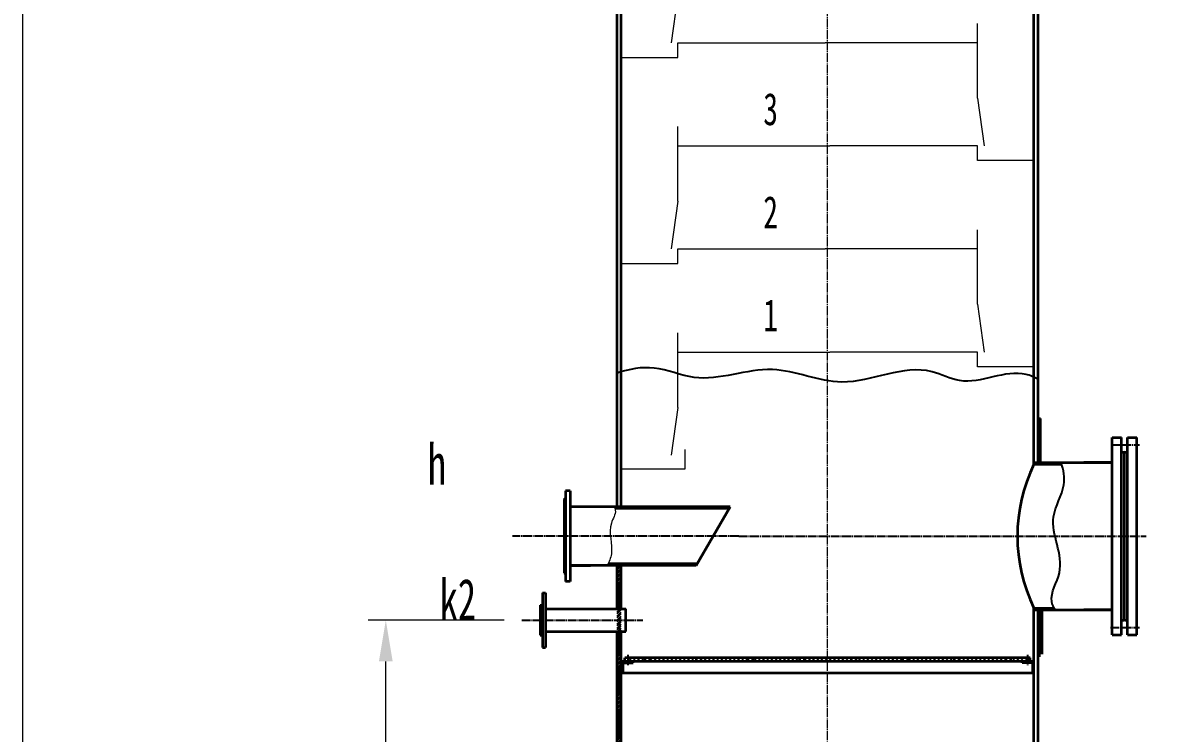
# Model space of a CAD drawing. Header units: millimetres. Extents: x -23892 to 57527, y -540 to 34444.
# Drawn here: x -20581 to -16713, y 8862 to 11273 of the extents above; entities that cross this region are included whole.
import ezdxf

# ---------------------------------------------------------------- set-up
doc = ezdxf.new("R2010")
doc.units = ezdxf.units.MM
doc.linetypes.add('EB_DASHDOT', pattern=[39, 30, -3, 3, -3])
doc.layers.get('0').update_dxf_attribs({"lineweight": 0})
doc.layers.get('Defpoints').update_dxf_attribs({"lineweight": 0})
for name, color, linetype, lineweight in [('CAXA0', 7, 'Continuous', 70), ('CAXA1', 1, 'EB_DASHDOT', 25), ('CAXA3', 7, 'Continuous', 25), ('CAXA4', 3, 'Continuous', 25), ('CAXA5', 4, 'Continuous', 25), ('中心线', 1, 'EB_DASHDOT', 0), ('粗实线', 7, 'Continuous', 35)]:
    doc.layers.add(name, color=color, linetype=linetype, lineweight=lineweight)
doc.styles.get("Standard").update_dxf_attribs({"font": ''})
doc.styles.add('UserTxtStyle8', font='SimSun.ttf', dxfattribs={"width": 0.647801})
doc.styles.add('标准', font='', dxfattribs={"width": 0.667})
doc.styles.get('Standard').set_extended_font_data('FangSong')
doc.styles.get('标准').set_extended_font_data('FangSong')
doc.dimstyles.get("Standard").update_dxf_attribs({"dimscale": 0, "dimtxt": 30, "dimasz": 30, "dimexe": 2.5, "dimexo": 0, "dimgap": 1, "dimtad": 1, "dimdec": 0, "dimlfac": -1, "dimrnd": 0.1, "dimzin": 0, "dimdsep": 46, "dimtxsty": 'Standard', "dimcen": 0.001, "dimclrd": 3, "dimclre": 3, "dimclrt": 3, "dimadec": 0, "dimazin": 0, "dimtfac": 1, "dimtdec": 0, "dimtmove": 0, "dimatfit": 0, "dimfxl": 1, "dimtolj": 1, "dimtzin": 0, "dimarcsym": 0})

# ---------------------------------------------------------------- blocks, each defined once
blk = doc.blocks.new('CAXBLOCK54')
at = {"layer": 'CAXA0', "color": 0, "linetype": 'Continuous', "lineweight": 25}
for p, q in [((721.485, -231.619), (721.135, -231.269)), ((721.485, -231.837), (721.135, -231.487)), ((721.485, -231.956), (721.135, -231.606)), ((721.485, -232.173), (721.135, -231.823)), ((721.485, -232.292), (721.135, -231.942)), ((721.485, -231.5), (721.236, -231.251)), ((721.485, -231.282), (721.454, -231.251)), ((721.485, -232.51), (721.135, -232.16)), ((721.485, -232.629), (721.135, -232.279)), ((721.485, -232.847), (721.135, -232.497)), ((721.485, -232.966), (721.135, -232.616)), ((721.485, -233.184), (721.135, -232.834)), ((721.485, -233.303), (721.135, -232.953)), ((721.485, -233.52), (721.135, -233.17)), ((721.485, -233.639), (721.135, -233.289)), ((721.485, -233.857), (721.135, -233.507)), ((721.485, -233.976), (721.135, -233.626)), ((721.485, -234.194), (721.135, -233.844)), ((721.485, -234.313), (721.135, -233.963)), ((721.485, -234.531), (721.135, -234.181)), ((721.485, -234.65), (721.135, -234.3)), ((721.485, -234.867), (721.135, -234.517)), ((721.485, -234.986), (721.135, -234.636)), ((721.485, -235.204), (721.135, -234.854)), ((721.485, -235.323), (721.135, -234.973)), ((721.485, -235.541), (721.135, -235.191)), ((721.485, -235.66), (721.135, -235.31)), ((721.485, -235.878), (721.135, -235.528)), ((721.485, -235.997), (721.135, -235.647)), ((721.485, -236.214), (721.135, -235.864)), ((721.485, -236.334), (721.135, -235.984)), ((721.485, -236.551), (721.135, -236.201)), ((721.485, -236.67), (721.135, -236.32)), ((721.485, -236.888), (721.135, -236.538)), ((721.485, -237.007), (721.135, -236.657)), ((721.485, -237.225), (721.135, -236.875)), ((721.485, -237.344), (721.135, -236.994)), ((721.485, -237.561), (721.135, -237.211)), ((721.485, -237.681), (721.135, -237.331)), ((721.485, -237.898), (721.135, -237.548)), ((721.485, -238.017), (721.135, -237.667)), ((721.485, -238.235), (721.135, -237.885)), ((721.485, -238.354), (721.135, -238.004)), ((721.485, -238.572), (721.135, -238.222)), ((721.485, -238.691), (721.135, -238.341)), ((721.485, -238.909), (721.135, -238.559)), ((721.485, -239.028), (721.135, -238.678)), ((721.485, -239.245), (721.135, -238.895)), ((721.485, -239.364), (721.135, -239.014)), ((721.485, -239.582), (721.135, -239.232)), ((721.485, -239.701), (721.135, -239.351)), ((721.485, -239.919), (721.135, -239.569)), ((721.485, -240.038), (721.135, -239.688)), ((721.485, -240.256), (721.135, -239.906)), ((721.485, -240.375), (721.135, -240.025)), ((721.485, -240.592), (721.135, -240.242)), ((721.485, -240.711), (721.135, -240.361)), ((721.485, -240.929), (721.135, -240.579)), ((721.485, -241.048), (721.135, -240.698)), ((721.485, -241.266), (721.135, -240.916)), ((721.485, -241.385), (721.135, -241.035)), ((721.485, -241.603), (721.135, -241.253)), ((721.485, -241.722), (721.135, -241.372)), ((721.485, -241.939), (721.135, -241.589)), ((721.485, -242.058), (721.135, -241.708)), ((721.485, -242.276), (721.135, -241.926)), ((721.485, -242.395), (721.135, -242.045)), ((721.485, -242.613), (721.135, -242.263)), ((721.485, -242.732), (721.135, -242.382)), ((721.485, -242.95), (721.135, -242.6)), ((721.485, -243.069), (721.135, -242.719)), ((721.485, -243.286), (721.135, -242.936)), ((721.485, -243.405), (721.135, -243.055)), ((721.485, -243.623), (721.135, -243.273)), ((721.485, -243.742), (721.135, -243.392)), ((721.485, -243.96), (721.135, -243.61)), ((721.485, -244.079), (721.135, -243.729)), ((721.485, -244.297), (721.135, -243.947)), ((721.485, -244.416), (721.135, -244.066)), ((721.485, -244.633), (721.135, -244.283)), ((721.485, -244.753), (721.135, -244.403)), ((721.485, -244.97), (721.135, -244.62)), ((721.485, -245.089), (721.135, -244.739)), ((721.485, -245.307), (721.135, -244.957)), ((721.485, -245.426), (721.135, -245.076)), ((721.485, -245.644), (721.135, -245.294)), ((721.485, -245.763), (721.135, -245.413)), ((721.485, -245.98), (721.135, -245.63)), ((721.485, -246.1), (721.135, -245.75)), ((721.485, -246.317), (721.135, -245.967)), ((721.485, -246.436), (721.135, -246.086)), ((721.485, -246.654), (721.135, -246.304)), ((721.485, -246.773), (721.135, -246.423)), ((721.485, -246.991), (721.135, -246.641)), ((721.485, -247.11), (721.135, -246.76)), ((721.485, -247.328), (721.135, -246.978)), ((721.485, -247.447), (721.135, -247.097)), ((721.485, -247.664), (721.135, -247.314)), ((721.485, -247.783), (721.135, -247.433)), ((721.485, -248.001), (721.135, -247.651)), ((721.485, -248.12), (721.135, -247.77)), ((721.485, -248.338), (721.135, -247.988)), ((721.485, -248.457), (721.135, -248.107)), ((721.485, -248.675), (721.135, -248.325)), ((721.485, -248.794), (721.135, -248.444)), ((721.485, -249.011), (721.135, -248.661)), ((721.485, -249.13), (721.135, -248.78)), ((721.485, -249.348), (721.135, -248.998)), ((721.485, -249.467), (721.135, -249.117)), ((721.485, -249.685), (721.135, -249.335)), ((721.485, -249.804), (721.135, -249.454)), ((721.485, -250.022), (721.135, -249.672)), ((721.485, -250.141), (721.135, -249.791)), ((721.485, -250.358), (721.135, -250.008)), ((721.485, -250.477), (721.135, -250.127)), ((721.485, -250.695), (721.135, -250.345)), ((721.485, -250.814), (721.135, -250.464)), ((721.485, -251.032), (721.135, -250.682)), ((721.485, -251.151), (721.135, -250.801)), ((721.485, -251.369), (721.135, -251.019)), ((721.485, -251.488), (721.135, -251.138)), ((721.485, -251.705), (721.135, -251.355)), ((721.485, -251.824), (721.135, -251.474)), ((721.485, -252.042), (721.135, -251.692)), ((721.485, -252.161), (721.135, -251.811)), ((721.485, -252.379), (721.135, -252.029)), ((721.485, -252.498), (721.135, -252.148)), ((721.485, -252.716), (721.135, -252.366)), ((721.485, -252.835), (721.135, -252.485)), ((721.485, -253.052), (721.135, -252.702)), ((721.485, -253.171), (721.135, -252.821)), ((721.485, -253.389), (721.135, -253.039)), ((721.485, -253.508), (721.135, -253.158)), ((721.485, -253.726), (721.135, -253.376)), ((721.485, -253.845), (721.135, -253.495)), ((721.485, -254.063), (721.135, -253.713)), ((721.485, -254.182), (721.135, -253.832)), ((721.485, -254.399), (721.135, -254.049)), ((721.485, -254.519), (721.135, -254.169)), ((721.485, -254.736), (721.135, -254.386)), ((721.485, -254.855), (721.135, -254.505)), ((721.485, -255.073), (721.135, -254.723)), ((721.485, -255.192), (721.135, -254.842)), ((721.485, -255.41), (721.135, -255.06)), ((721.485, -255.529), (721.135, -255.179)), ((721.485, -255.747), (721.135, -255.397)), ((721.485, -255.866), (721.135, -255.516)), ((721.485, -256.083), (721.135, -255.733)), ((721.485, -256.202), (721.135, -255.852)), ((721.485, -256.42), (721.135, -256.07)), ((721.485, -256.539), (721.135, -256.189)), ((721.485, -256.757), (721.135, -256.407)), ((721.485, -256.876), (721.135, -256.526)), ((721.485, -257.094), (721.135, -256.744)), ((721.485, -257.213), (721.135, -256.863)), ((721.485, -257.43), (721.135, -257.08)), ((721.485, -257.549), (721.135, -257.199)), ((721.485, -257.767), (721.135, -257.417)), ((721.485, -257.886), (721.135, -257.536)), ((721.485, -258.104), (721.135, -257.754)), ((721.485, -258.223), (721.135, -257.873)), ((721.485, -258.441), (721.135, -258.091)), ((721.485, -258.56), (721.135, -258.21)), ((721.485, -258.777), (721.135, -258.427)), ((721.485, -258.896), (721.135, -258.546)), ((721.485, -259.114), (721.135, -258.764)), ((721.485, -259.233), (721.135, -258.883)), ((721.485, -259.451), (721.135, -259.101)), ((721.485, -259.57), (721.135, -259.22)), ((721.485, -259.788), (721.135, -259.438)), ((721.485, -259.907), (721.135, -259.557)), ((721.485, -260.124), (721.135, -259.774)), ((721.485, -260.243), (721.135, -259.893)), ((721.485, -260.461), (721.135, -260.111)), ((721.485, -260.58), (721.135, -260.23)), ((721.485, -260.798), (721.135, -260.448)), ((721.485, -260.917), (721.135, -260.567)), ((721.485, -261.135), (721.135, -260.785)), ((721.485, -261.254), (721.135, -260.904)), ((721.485, -261.471), (721.135, -261.121)), ((721.485, -261.59), (721.135, -261.24)), ((721.485, -261.808), (721.135, -261.458)), ((721.485, -261.927), (721.135, -261.577)), ((721.485, -262.145), (721.135, -261.795)), ((721.485, -262.264), (721.135, -261.914)), ((721.485, -262.482), (721.135, -262.132)), ((721.485, -262.601), (721.135, -262.251)), ((721.485, -262.818), (721.135, -262.468)), ((721.485, -262.938), (721.135, -262.588)), ((721.485, -263.155), (721.135, -262.805)), ((721.485, -263.274), (721.135, -262.924)), ((721.485, -263.492), (721.135, -263.142)), ((721.485, -263.611), (721.135, -263.261)), ((721.485, -263.829), (721.135, -263.479)), ((721.485, -263.948), (721.135, -263.598)), ((721.485, -264.166), (721.135, -263.816)), ((721.485, -264.285), (721.135, -263.935)), ((721.485, -264.502), (721.135, -264.152)), ((721.485, -264.621), (721.135, -264.271)), ((721.485, -264.839), (721.135, -264.489)), ((721.485, -264.958), (721.135, -264.608)), ((721.485, -265.176), (721.135, -264.826)), ((721.485, -265.295), (721.135, -264.945)), ((721.485, -265.513), (721.135, -265.163)), ((721.485, -265.632), (721.135, -265.282)), ((721.485, -265.849), (721.135, -265.499)), ((721.485, -265.968), (721.135, -265.618)), ((721.462, -266.163), (721.135, -265.836)), ((721.343, -266.163), (721.135, -265.955))]:
    blk.add_line(p, q, dxfattribs=at)
blk = doc.blocks.new('CAXBLOCK48')
at = {"layer": 'CAXA0', "color": 0, "linetype": 'Continuous', "lineweight": 25}
for p, q in [((711.913, -226.299), (711.961, -226.251)), ((712.029, -226.401), (712.179, -226.251)), ((712.148, -226.401), (712.298, -226.251)), ((712.366, -226.401), (712.516, -226.251)), ((712.485, -226.401), (712.635, -226.251)), ((712.703, -226.401), (712.853, -226.251)), ((712.822, -226.401), (712.972, -226.251)), ((713.039, -226.401), (713.189, -226.251)), ((713.158, -226.401), (713.308, -226.251)), ((713.376, -226.401), (713.526, -226.251)), ((713.495, -226.401), (713.645, -226.251)), ((713.713, -226.401), (713.863, -226.251)), ((713.832, -226.401), (713.982, -226.251)), ((714.05, -226.401), (714.2, -226.251)), ((714.169, -226.401), (714.319, -226.251)), ((714.386, -226.401), (714.536, -226.251)), ((714.505, -226.401), (714.655, -226.251)), ((714.723, -226.401), (714.873, -226.251)), ((714.842, -226.401), (714.992, -226.251)), ((715.06, -226.401), (715.21, -226.251)), ((715.179, -226.401), (715.329, -226.251)), ((715.397, -226.401), (715.547, -226.251)), ((715.516, -226.401), (715.666, -226.251)), ((715.733, -226.401), (715.883, -226.251)), ((715.853, -226.401), (716.003, -226.251)), ((716.07, -226.401), (716.22, -226.251)), ((716.189, -226.401), (716.339, -226.251)), ((716.407, -226.401), (716.557, -226.251)), ((716.526, -226.401), (716.676, -226.251)), ((716.744, -226.401), (716.894, -226.251)), ((716.863, -226.401), (717.013, -226.251)), ((717.08, -226.401), (717.23, -226.251)), ((717.2, -226.401), (717.35, -226.251)), ((717.417, -226.401), (717.567, -226.251)), ((717.536, -226.401), (717.686, -226.251)), ((717.754, -226.401), (717.904, -226.251)), ((717.873, -226.401), (718.023, -226.251)), ((718.091, -226.401), (718.241, -226.251)), ((718.21, -226.401), (718.36, -226.251)), ((718.428, -226.401), (718.578, -226.251)), ((718.547, -226.401), (718.697, -226.251)), ((718.764, -226.401), (718.914, -226.251)), ((718.883, -226.401), (719.033, -226.251)), ((719.101, -226.401), (719.251, -226.251)), ((719.22, -226.401), (719.37, -226.251)), ((719.438, -226.401), (719.588, -226.251)), ((719.557, -226.401), (719.707, -226.251)), ((719.775, -226.401), (719.925, -226.251)), ((719.894, -226.401), (720.044, -226.251)), ((720.111, -226.401), (720.261, -226.251)), ((720.23, -226.401), (720.38, -226.251)), ((720.448, -226.401), (720.598, -226.251)), ((720.567, -226.401), (720.717, -226.251)), ((720.785, -226.401), (720.935, -226.251)), ((720.904, -226.401), (721.054, -226.251)), ((721.122, -226.401), (721.272, -226.251)), ((721.241, -226.401), (721.391, -226.251)), ((721.458, -226.401), (721.608, -226.251)), ((721.577, -226.401), (721.709, -226.269))]:
    blk.add_line(p, q, dxfattribs=at)
blk = doc.blocks.new('CAXBLOCK46')
at = {"layer": 'CAXA0', "color": 0, "linetype": 'Continuous', "lineweight": 25}
for p, q in [((683.79, -222.649), (683.938, -222.501)), ((683.895, -222.651), (684.045, -222.501)), ((684.001, -222.651), (684.151, -222.501)), ((684.108, -222.651), (684.258, -222.501)), ((684.214, -222.651), (684.364, -222.501)), ((684.32, -222.651), (684.47, -222.501)), ((684.426, -222.651), (684.576, -222.501)), ((684.532, -222.651), (684.682, -222.501)), ((684.638, -222.651), (684.788, -222.501)), ((684.744, -222.651), (684.894, -222.501)), ((684.85, -222.651), (685, -222.501)), ((684.956, -222.651), (685.106, -222.501)), ((685.062, -222.651), (685.212, -222.501)), ((685.168, -222.651), (685.318, -222.501)), ((685.274, -222.651), (685.424, -222.501)), ((685.38, -222.651), (685.53, -222.501)), ((685.486, -222.651), (685.636, -222.501)), ((685.592, -222.651), (685.742, -222.501)), ((685.699, -222.651), (685.849, -222.501)), ((685.805, -222.651), (685.955, -222.501)), ((685.911, -222.651), (686.061, -222.501)), ((686.017, -222.651), (686.135, -222.533)), ((684.379, -235.001), (684.529, -234.851)), ((684.485, -235.001), (684.635, -234.851)), ((684.592, -235.001), (684.742, -234.851)), ((684.698, -235.001), (684.848, -234.851)), ((684.804, -235.001), (684.954, -234.851)), ((684.91, -235.001), (685.06, -234.851)), ((685.016, -235.001), (685.166, -234.851)), ((685.122, -235.001), (685.272, -234.851)), ((685.228, -235.001), (685.378, -234.851)), ((685.334, -235.001), (685.484, -234.851)), ((685.44, -235.001), (685.59, -234.851)), ((685.546, -235.001), (685.696, -234.851)), ((685.652, -235.001), (685.802, -234.851)), ((685.758, -235.001), (685.908, -234.851)), ((685.864, -235.001), (686.014, -234.851)), ((685.97, -235.001), (686.12, -234.851)), ((686.076, -235.001), (686.135, -234.942))]:
    blk.add_line(p, q, dxfattribs=at)
blk = doc.blocks.new('CAXBLOCK47')
at = {"layer": 'CAXA0', "color": 0, "linetype": 'Continuous', "lineweight": 25}
for p, q in [((714.705, -231.134), (714.738, -231.101)), ((714.749, -231.209), (714.857, -231.101)), ((714.925, -231.251), (715.075, -231.101)), ((715.044, -231.251), (715.194, -231.101)), ((715.261, -231.251), (715.411, -231.101)), ((715.38, -231.251), (715.53, -231.101)), ((715.598, -231.251), (715.748, -231.101)), ((715.717, -231.251), (715.867, -231.101)), ((715.935, -231.251), (716.085, -231.101)), ((716.054, -231.251), (716.204, -231.101)), ((716.272, -231.251), (716.422, -231.101)), ((716.391, -231.251), (716.541, -231.101)), ((716.608, -231.251), (716.758, -231.101)), ((716.727, -231.251), (716.877, -231.101)), ((716.945, -231.251), (717.095, -231.101)), ((717.064, -231.251), (717.214, -231.101)), ((717.282, -231.251), (717.432, -231.101)), ((717.401, -231.251), (717.551, -231.101)), ((717.619, -231.251), (717.769, -231.101)), ((717.738, -231.251), (717.888, -231.101)), ((717.955, -231.251), (718.105, -231.101)), ((718.074, -231.251), (718.224, -231.101)), ((718.292, -231.251), (718.442, -231.101)), ((718.411, -231.251), (718.561, -231.101)), ((718.629, -231.251), (718.779, -231.101)), ((718.748, -231.251), (718.898, -231.101)), ((718.966, -231.251), (719.116, -231.101)), ((719.085, -231.251), (719.235, -231.101)), ((719.302, -231.251), (719.452, -231.101)), ((719.422, -231.251), (719.572, -231.101)), ((719.639, -231.251), (719.789, -231.101)), ((719.758, -231.251), (719.908, -231.101)), ((719.976, -231.251), (720.126, -231.101)), ((720.095, -231.251), (720.245, -231.101)), ((720.313, -231.251), (720.463, -231.101)), ((720.432, -231.251), (720.582, -231.101)), ((720.649, -231.251), (720.799, -231.101)), ((720.769, -231.251), (720.919, -231.101)), ((720.986, -231.251), (721.136, -231.101)), ((721.105, -231.251), (721.255, -231.101)), ((721.323, -231.251), (721.473, -231.101)), ((721.442, -231.251), (721.592, -231.101)), ((721.66, -231.251), (721.81, -231.101)), ((721.779, -231.251), (721.929, -231.101)), ((721.997, -231.251), (722.147, -231.101)), ((722.116, -231.251), (722.255, -231.112))]:
    blk.add_line(p, q, dxfattribs=at)
blk = doc.blocks.new('*D155')
at = {"color": 3, "lineweight": -2}
for p, q in [((-16710.8, 20545.5), (-14419.6, 20545.5)), ((-14422.1, 20515.5), (-14422.1, 7425.5)), ((-18852.6, 7395.5), (-14419.6, 7395.5))]:
    blk.add_line(p, q, dxfattribs=at)
at = {"color": 3}
for points in [[(-14427.1, 20515.5), (-14417.1, 20515.5), (-14422.1, 20545.5)], [(-14427.1, 7425.5), (-14417.1, 7425.5), (-14422.1, 7395.5)]]:
    blk.add_solid(points, dxfattribs=at)
at = {"layer": 'Defpoints', "color": 0}
for p in [(-16710.8, 20545.5), (-18852.6, 7395.5), (-14422.1, 7395.5)]:
    blk.add_point(p, dxfattribs=at)
at = {"color": 3, "insert": (-14438.1, 13970.5), "char_height": 30, "attachment_point": 5, "rotation": 90}
blk.add_mtext('\\A1;13150', dxfattribs=at)

msp = doc.modelspace()

# ---------------------------------------------------------------- linework, layer by layer
for p, q in [((-20581.1011, 6185.4682), (-20581.1011, 17905.4682)), ((-18948.7758, 9245.4682), (-19409.7888, 9245.4682)), ((-19349.7888, 7085.4682), (-19349.7888, 9105.4682))]:
    msp.add_line(p, q)
at = {"color": 2, "linetype": 'Continuous', "lineweight": 0}
for p, q in [((-18359.2738, 11367.6793), (-18382.0395, 11205.3297)), ((-17343.2738, 11017.6793), (-17343.2738, 11270.4682)), ((-18359.2738, 11205.4682), (-17859.2738, 11205.4682)), ((-18359.2738, 11155.4682), (-18359.2738, 11205.4682)), ((-17343.2738, 11205.4682), (-17859.2738, 11205.4682)), ((-18551.2738, 11155.4682), (-18359.2738, 11155.4682)), ((-17343.2738, 11017.6793), (-17320.508, 10855.3297)), ((-18359.2738, 10667.6793), (-18359.2738, 10920.4682)), ((-18359.2738, 10855.4682), (-17843.2738, 10855.4682)), ((-17343.2738, 10855.4682), (-17843.2738, 10855.4682)), ((-17343.2738, 10805.4682), (-17343.2738, 10855.4682)), ((-17151.2738, 10805.4682), (-17343.2738, 10805.4682)), ((-18359.2738, 10667.6793), (-18382.0395, 10505.3297)), ((-17343.2738, 10317.6793), (-17343.2738, 10570.4682)), ((-18359.2738, 10505.4682), (-17859.2738, 10505.4682)), ((-18359.2738, 10455.4682), (-18359.2738, 10505.4682)), ((-17343.2738, 10505.4682), (-17859.2738, 10505.4682)), ((-18551.2738, 10455.4682), (-18359.2738, 10455.4682)), ((-17343.2738, 10317.6793), (-17320.508, 10155.3297)), ((-18359.2738, 9967.6793), (-18359.2738, 10220.4682)), ((-18359.2738, 10155.4682), (-17843.2738, 10155.4682)), ((-17343.2738, 10155.4682), (-17843.2738, 10155.4682)), ((-17343.2738, 10105.4682), (-17343.2738, 10155.4682)), ((-17151.2738, 10105.4682), (-17343.2738, 10105.4682)), ((-18359.2738, 9967.6793), (-18382.0395, 9805.3297))]:
    msp.add_line(p, q, dxfattribs=at)
msp.add_lwpolyline([(-18550.9702, 9759.296), (-18334.5616, 9759.296), (-18334.5616, 9825.0739)], dxfattribs=at)
msp.add_open_spline([(-18574.4995, 9630.4682), (-18572.9217, 9626.6723), (-18567.1533, 9607.6559), (-18603.0229, 9557.3532), (-18573.3741, 9489.5229), (-18592.1359, 9443.2416), (-18598.8716, 9430.4682)], degree=3, knots=[0, 0, 0, 0, 0.303257703, 1.455181067, 4.068090665, 5.132035388, 5.132035388, 5.132035388, 5.132035388])
msp.add_solid([(-19373.1221, 9105.4682), (-19326.4555, 9105.4682), (-19349.7888, 9245.4682)])
at = {"layer": 'CAXA0', "linetype": 'Continuous', "lineweight": 70}
for p in [(-17129.2738, 9280.4682), (-17137.2738, 9130.4682)]:
    msp.add_line(p, (-17129.2738, 9130.4682), dxfattribs=at)
at = {"layer": 'CAXA1', "color": 1, "linetype": 'EB_DASHDOT', "lineweight": 25}
for p, q in [((-16890.5075, 9840.4682), (-16793.3, 9840.4682)), ((-18152.6186, 9530.4682), (-18920.0705, 9530.4682)), ((-18152.6186, 9530.4682), (-16770.8752, 9530.4682)), ((-18888.7758, 9245.4682), (-18477.6687, 9245.4682)), ((-16892.1217, 9220.4682), (-16793.4147, 9220.4682)), ((-18528.7738, 9128.2025), (-18528.7738, 9089.2174))]:
    msp.add_line(p, q, dxfattribs=at)
at = {"layer": 'CAXA1', "color": 3, "linetype": 'EB_DASHDOT', "lineweight": 25}
msp.add_line((-17173.7738, 9128.2025), (-17173.7738, 9089.2174), dxfattribs=at)
at = {"layer": 'CAXA3', "color": 7, "linetype": 'Continuous', "lineweight": 25}
msp.add_open_spline([(-17137.2738, 10063.4924), (-17150.4608, 10070.3585), (-17234.6128, 10106.61), (-17365.402, 10024.3307), (-17561.4743, 10133.8933), (-17783.2855, 10004.4237), (-18045.6399, 10136.4931), (-18264.6732, 10035.7278), (-18434.0487, 10114.7348), (-18524.6252, 10097.595), (-18565.2738, 10084.1882)], degree=3, knots=[0, 0, 0, 0, 1.103432799, 6.79592637, 9.25594299, 16.988141183, 22.980610181, 29.691022397, 33.179692635, 36.348674555, 36.348674555, 36.348674555, 36.348674555], dxfattribs=at)
msp.add_open_spline([(-17137.2738, 10063.4924), (-17150.4608, 10070.3585), (-17234.6128, 10106.61), (-17365.402, 10024.3307), (-17561.4743, 10133.8933), (-17783.2855, 10004.4237), (-18045.6399, 10136.4931), (-18264.6732, 10035.7278), (-18434.0487, 10114.7348), (-18524.6252, 10097.595), (-18565.2738, 10084.1882)], degree=3, knots=[0, 0, 0, 0, 1.103432799, 6.79592637, 9.25594299, 16.988141183, 22.980610181, 29.691022397, 33.179692635, 36.348674555, 36.348674555, 36.348674555, 36.348674555], dxfattribs=at)
at = {"layer": 'CAXA5', "color": 3, "linetype": 'Continuous', "lineweight": 25}
for p, q in [((-18543.2405, 9105.4682), (-18551.2738, 9097.4349)), ((-18529.0983, 9105.4682), (-18534.0983, 9100.4682)), ((-18514.5486, 9105.4682), (-18526.5486, 9117.4682)), ((-18514.9562, 9105.4682), (-18519.9562, 9100.4682)), ((-18500.4064, 9105.4682), (-18512.4064, 9117.4682)), ((-18486.2643, 9105.4682), (-18498.2643, 9117.4682)), ((-18472.1222, 9105.4682), (-18484.1222, 9117.4682)), ((-18443.8379, 9105.4682), (-18455.7738, 9117.4041)), ((-18429.6958, 9105.4682), (-18441.6958, 9117.4682)), ((-18415.5536, 9105.4682), (-18427.5536, 9117.4682)), ((-18401.4115, 9105.4682), (-18413.4115, 9117.4682)), ((-18387.2694, 9105.4682), (-18399.2694, 9117.4682)), ((-18373.1272, 9105.4682), (-18385.1272, 9117.4682)), ((-18358.9851, 9105.4682), (-18370.9851, 9117.4682)), ((-18344.843, 9105.4682), (-18356.843, 9117.4682)), ((-18330.7008, 9105.4682), (-18342.7008, 9117.4682)), ((-18316.5587, 9105.4682), (-18328.5587, 9117.4682)), ((-18302.4166, 9105.4682), (-18314.4166, 9117.4682)), ((-18296.7738, 9113.9676), (-18300.2744, 9117.4682)), ((-18274.1323, 9105.4682), (-18280.7738, 9112.1097)), ((-18259.9901, 9105.4682), (-18271.9901, 9117.4682)), ((-18245.848, 9105.4682), (-18257.848, 9117.4682)), ((-18245.848, 9105.4682), (-18257.848, 9117.4682)), ((-18231.7059, 9105.4682), (-18243.7059, 9117.4682)), ((-18217.5637, 9105.4682), (-18229.5637, 9117.4682)), ((-18203.4216, 9105.4682), (-18215.4216, 9117.4682)), ((-18189.2795, 9105.4682), (-18201.2795, 9117.4682)), ((-18175.1373, 9105.4682), (-18187.1373, 9117.4682)), ((-18160.9952, 9105.4682), (-18172.9952, 9117.4682)), ((-18146.8531, 9105.4682), (-18158.8531, 9117.4682)), ((-18132.7109, 9105.4682), (-18144.7109, 9117.4682)), ((-18121.7738, 9108.6732), (-18130.5688, 9117.4682)), ((-18104.4267, 9105.4682), (-18105.7738, 9106.8154)), ((-18090.2845, 9105.4682), (-18102.2845, 9117.4682)), ((-18076.1424, 9105.4682), (-18088.1424, 9117.4682)), ((-18062.0002, 9105.4682), (-18074.0002, 9117.4682)), ((-18047.8581, 9105.4682), (-18059.8581, 9117.4682)), ((-18033.716, 9105.4682), (-18045.716, 9117.4682)), ((-18019.5738, 9105.4682), (-18031.5738, 9117.4682)), ((-18005.4317, 9105.4682), (-18017.4317, 9117.4682)), ((-17991.2896, 9105.4682), (-18003.2896, 9117.4682)), ((-17977.1474, 9105.4682), (-17989.1474, 9117.4682)), ((-17963.0053, 9105.4682), (-17975.0053, 9117.4682)), ((-17948.8632, 9105.4682), (-17960.8632, 9117.4682)), ((-17920.5789, 9105.4682), (-17930.7738, 9115.6631)), ((-17906.4368, 9105.4682), (-17918.4368, 9117.4682)), ((-17892.2946, 9105.4682), (-17904.2946, 9117.4682)), ((-17878.1525, 9105.4682), (-17890.1525, 9117.4682)), ((-17864.0103, 9105.4682), (-17876.0103, 9117.4682)), ((-17851.2738, 9106.8738), (-17861.8682, 9117.4682)), ((-17849.8682, 9105.4682), (-17851.2738, 9106.8738)), ((-17835.7261, 9105.4682), (-17847.7261, 9117.4682)), ((-17821.5839, 9105.4682), (-17833.5839, 9117.4682)), ((-17807.4418, 9105.4682), (-17819.4418, 9117.4682)), ((-17793.2997, 9105.4682), (-17805.2997, 9117.4682)), ((-17779.1575, 9105.4682), (-17791.1575, 9117.4682)), ((-17771.7738, 9112.2266), (-17777.0154, 9117.4682)), ((-17750.8733, 9105.4682), (-17755.7738, 9110.3687)), ((-17736.7311, 9105.4682), (-17748.7311, 9117.4682)), ((-17722.589, 9105.4682), (-17734.589, 9117.4682)), ((-17708.4469, 9105.4682), (-17720.4469, 9117.4682)), ((-17694.3047, 9105.4682), (-17706.3047, 9117.4682)), ((-17680.1626, 9105.4682), (-17692.1626, 9117.4682)), ((-17666.0204, 9105.4682), (-17678.0204, 9117.4682)), ((-17651.8783, 9105.4682), (-17663.8783, 9117.4682)), ((-17637.7362, 9105.4682), (-17649.7362, 9117.4682)), ((-17623.594, 9105.4682), (-17635.594, 9117.4682)), ((-17609.4519, 9105.4682), (-17621.4519, 9117.4682)), ((-17596.7738, 9106.9322), (-17607.3098, 9117.4682)), ((-17567.0255, 9105.4682), (-17579.0255, 9117.4682)), ((-17552.8834, 9105.4682), (-17564.8834, 9117.4682)), ((-17538.7412, 9105.4682), (-17550.7412, 9117.4682)), ((-17524.5991, 9105.4682), (-17536.5991, 9117.4682)), ((-17510.457, 9105.4682), (-17522.457, 9117.4682)), ((-17496.3148, 9105.4682), (-17508.3148, 9117.4682)), ((-17482.1727, 9105.4682), (-17494.1727, 9117.4682)), ((-17468.0305, 9105.4682), (-17480.0305, 9117.4682)), ((-17453.8884, 9105.4682), (-17465.8884, 9117.4682)), ((-17439.7463, 9105.4682), (-17451.7463, 9117.4682)), ((-17425.6041, 9105.4682), (-17437.6041, 9117.4682)), ((-17421.7738, 9115.78), (-17423.462, 9117.4682)), ((-17397.3199, 9105.4682), (-17405.7738, 9113.9221)), ((-17383.1777, 9105.4682), (-17395.1777, 9117.4682)), ((-17369.0356, 9105.4682), (-17381.0356, 9117.4682)), ((-17354.8935, 9105.4682), (-17366.8935, 9117.4682)), ((-17340.7513, 9105.4682), (-17352.7513, 9117.4682)), ((-17326.6092, 9105.4682), (-17338.6092, 9117.4682)), ((-17312.4671, 9105.4682), (-17324.4671, 9117.4682)), ((-17298.3249, 9105.4682), (-17310.3249, 9117.4682)), ((-17284.1828, 9105.4682), (-17296.1828, 9117.4682)), ((-17270.0406, 9105.4682), (-17282.0406, 9117.4682)), ((-17255.8985, 9105.4682), (-17267.8985, 9117.4682)), ((-17246.7738, 9110.4856), (-17253.7564, 9117.4682)), ((-17227.6142, 9105.4682), (-17230.7738, 9108.6278)), ((-17213.4721, 9105.4682), (-17225.4721, 9117.4682)), ((-17199.33, 9105.4682), (-17211.33, 9117.4682)), ((-17185.1878, 9105.4682), (-17197.1878, 9117.4682)), ((-17185.5954, 9105.4682), (-17190.5954, 9100.4682)), ((-17173.7738, 9108.1963), (-17183.0457, 9117.4682)), ((-17173.7738, 9103.1478), (-17176.4533, 9100.4682)), ((-17171.4533, 9105.4682), (-17173.7738, 9103.1478)), ((-17157.3112, 9105.4682), (-17162.3112, 9100.4682)), ((-17151.2738, 9097.3635), (-17156.2738, 9092.3635)), ((-18546.2738, 9088.2928), (-18551.2738, 9083.2928)), ((-18546.2738, 9074.1506), (-18551.2738, 9069.1506)), ((-17151.2738, 9083.2214), (-17156.2738, 9078.2214)), ((-17151.2738, 9069.0792), (-17154.8848, 9065.4682))]:
    msp.add_line(p, q, dxfattribs=at)
at = {"layer": 'CAXA5', "color": 7, "linetype": 'Continuous', "lineweight": 25}
msp.add_open_spline([(-17079.8638, 9280.4682), (-17085.1552, 9289.3912), (-17102.8369, 9330.7578), (-17028.426, 9434.4025), (-17119.2834, 9574.3276), (-17039.827, 9690.7369), (-17050.8636, 9755.5392), (-17059.4211, 9780.4682)], degree=3, knots=[0, 0, 0, 0, 0.757189765, 3.303627966, 8.092255701, 10.951007645, 12.868743219, 12.868743219, 12.868743219, 12.868743219], dxfattribs=at)
at = {"layer": '中心线'}
msp.add_line((-17851.2738, 5602.2453), (-17851.2738, 33265.4677), dxfattribs=at)
at = {"layer": '粗实线'}
for p, q in [((-18565.2738, 9630.4682), (-18565.2738, 18045.4682)), ((-18551.2738, 9630.4682), (-18551.2738, 18045.4682)), ((-17151.2738, 9774.4682), (-17151.2738, 18045.4682)), ((-17137.2738, 9780.4682), (-17137.2738, 18045.4682)), ((-17137.2738, 9930.4682), (-17129.2738, 9930.4682)), ((-17129.2738, 9780.4682), (-17129.2738, 9930.4682)), ((-16886.1095, 9865.4682), (-16854.1095, 9865.4682)), ((-16886.1095, 9195.4682), (-16886.1095, 9865.4682)), ((-16854.1095, 9195.4682), (-16854.1095, 9865.4682)), ((-16834.1095, 9865.4682), (-16802.1095, 9865.4682)), ((-16834.1095, 9195.4682), (-16834.1095, 9865.4682)), ((-16802.1095, 9195.4682), (-16802.1095, 9865.4682)), ((-16854.1091, 9815.4682), (-16846.6095, 9815.4682)), ((-16844.1095, 9247.9682), (-16844.1095, 9812.9682)), ((-16841.6095, 9815.4682), (-16834.3003, 9815.4682)), ((-17151.2738, 9780.4682), (-16886.1095, 9780.4682)), ((-17151.2738, 9774.4682), (-17057.4495, 9774.4682)), ((-16886.1095, 9780.4682), (-16981.8941, 9780.4682)), ((-18740.4326, 9684.0847), (-18740.4326, 9376.8518)), ((-18724.7191, 9684.0847), (-18740.4326, 9684.0847)), ((-18724.7191, 9684.0847), (-18724.7191, 9376.8518)), ((-18744.7191, 9654.5139), (-18740.4326, 9659.4965)), ((-18744.7191, 9654.5139), (-18744.7191, 9406.4226)), ((-18181.3037, 9630.4682), (-18724.7191, 9630.4682)), ((-18184.7678, 9624.4682), (-18572.4112, 9624.4682)), ((-18296.7738, 9430.4682), (-18181.3037, 9630.4682)), ((-18744.7191, 9406.4226), (-18740.4326, 9401.44)), ((-18296.7738, 9430.4682), (-18724.7191, 9430.4682)), ((-18724.7191, 9430.4682), (-18655.8303, 9430.4682)), ((-18293.3097, 9436.4682), (-18595.8338, 9436.4682)), ((-18565.2738, 9283.4682), (-18565.2738, 9430.4682)), ((-18551.2738, 9283.4682), (-18551.2738, 9430.4682)), ((-18724.7191, 9376.8518), (-18740.4326, 9376.8518)), ((-18818.2575, 9337.9682), (-18818.2575, 9152.9682)), ((-18818.2575, 9337.9682), (-18808.5841, 9337.9682)), ((-18808.5841, 9337.9682), (-18808.5841, 9152.9682)), ((-18825.9254, 9296.7352), (-18825.9254, 9194.2013)), ((-18825.9254, 9296.7352), (-18818.2575, 9296.7352)), ((-18808.5841, 9283.4682), (-18535.726, 9283.4682)), ((-18535.726, 9207.4682), (-18535.726, 9283.4682)), ((-17151.2738, 8045.7733), (-17151.2738, 9286.4682)), ((-17151.2738, 9286.4682), (-17083.1806, 9286.4682)), ((-17151.2738, 9280.4682), (-16886.1095, 9280.4682)), ((-17137.2738, 8059.7733), (-17137.2738, 9280.4682)), ((-16886.1095, 9280.4682), (-16981.8941, 9280.4682)), ((-16854.1216, 9245.4682), (-16846.6095, 9245.4682)), ((-16841.6095, 9245.4682), (-16834.063, 9245.4682)), ((-18808.5841, 9207.4682), (-18535.726, 9207.4682)), ((-18565.2738, 8333.9682), (-18565.2738, 9207.4682)), ((-18551.2738, 8333.9682), (-18551.2738, 9207.4682)), ((-18825.9254, 9194.2013), (-18818.2575, 9194.2013)), ((-16886.1095, 9195.4682), (-16854.1095, 9195.4682)), ((-16834.1095, 9195.4682), (-16802.1095, 9195.4682)), ((-18818.2575, 9152.9682), (-18808.5841, 9152.9682)), ((-17151.2738, 9105.4682), (-18551.2738, 9105.4682)), ((-18546.2738, 9100.4682), (-18511.2738, 9100.4682)), ((-18546.2738, 9100.4682), (-18546.2738, 9065.4682)), ((-18538.7738, 9105.4682), (-18538.7738, 9117.4682)), ((-17163.7738, 9117.4682), (-18538.7738, 9117.4682)), ((-18511.2738, 9100.4682), (-18511.2738, 9105.4682)), ((-18471.7738, 9117.4682), (-18471.7738, 9105.4682)), ((-18455.7738, 9117.4682), (-18455.7738, 9105.4682)), ((-18296.7738, 9117.4682), (-18296.7738, 9105.4682)), ((-18280.7738, 9117.4682), (-18280.7738, 9105.4682)), ((-18121.7738, 9117.4682), (-18121.7738, 9105.4682)), ((-18105.7738, 9117.4682), (-18105.7738, 9105.4682)), ((-17946.7738, 9117.4682), (-17946.7738, 9105.4682)), ((-17930.7738, 9117.4682), (-17930.7738, 9105.4682)), ((-17771.7738, 9117.4682), (-17771.7738, 9105.4682)), ((-17755.7738, 9117.4682), (-17755.7738, 9105.4682)), ((-17596.7738, 9117.4682), (-17596.7738, 9105.4682)), ((-17580.7738, 9117.4682), (-17580.7738, 9105.4682)), ((-17421.7738, 9117.4682), (-17421.7738, 9105.4682)), ((-17405.7738, 9117.4682), (-17405.7738, 9105.4682)), ((-17246.7738, 9117.4682), (-17246.7738, 9105.4682)), ((-17230.7738, 9117.4682), (-17230.7738, 9105.4682)), ((-17191.2738, 9100.4682), (-17191.2738, 9105.4682)), ((-17156.2738, 9100.4682), (-17191.2738, 9100.4682)), ((-17163.7738, 9105.4682), (-17163.7738, 9117.4682)), ((-17156.2738, 9100.4682), (-17156.2738, 9065.4682)), ((-17151.2738, 9065.4682), (-18551.2738, 9065.4682))]:
    msp.add_line(p, q, dxfattribs=at)
for centre, radius, start, end in [((-16846.6095, 9812.9682), 2.5, 0, 90), ((-16841.6095, 9812.9682), 2.5, 90, 180), ((-16652.1824, 9530.4682), 555.5431, 153.9465235, 206.0534765), ((-16846.6095, 9247.9682), 2.5, 270, 0), ((-16841.6095, 9247.9682), 2.5, 180, 270)]:
    msp.add_arc(centre, radius, start, end, dxfattribs=at)

# ---------------------------------------------------------------- block references
at = {"layer": 'CAXA5', "color": 7, "linetype": 'Continuous', "lineweight": 25, "xscale": -40, "yscale": 40, "zscale": 40}
for name in ['CAXBLOCK46', 'CAXBLOCK48', 'CAXBLOCK47', 'CAXBLOCK54']:
    msp.add_blockref(name, (10294.128, 18680.5024), dxfattribs=at)

# ---------------------------------------------------------------- texts
at = {"layer": 'CAXA4', "color": 3, "linetype": 'Continuous', "lineweight": 25, "attachment_point": 1}
for s, insert, char_height, style in [('\\fFangSong_GB2312|b0|i0|p34;3', (-18069.404, 11034.9504), 109.5, '标准'), ('\\fFangSong_GB2312|b0|i0|p34;2', (-18069.404, 10684.9504), 109.5, '标准'), ('\\fFangSong_GB2312|b0|i0|p34;1', (-18069.404, 10334.9504), 109.5, '标准'), ('h', (-19207.6514, 9845.0017), 140, 'UserTxtStyle8'), ('k2', (-19167.2906, 9385.8779), 140, 'UserTxtStyle8')]:
    msp.add_mtext(s, dxfattribs=dict(at, insert=insert, char_height=char_height, style=style))

# ---------------------------------------------------------------- dimensions: what is measured, and where the dimension line sits
dim = msp.add_linear_dim(base=(-14422.0543, 7395.4682), p1=(-16710.7715, 20545.4682), p2=(-18852.5596, 7395.4682), angle=90, dimstyle='Standard', override={"dimscale": 1})
dim.commit()
dim.dimension.update_dxf_attribs({"geometry": '*D155', "text_midpoint": (-14438.0543, 13970.4682)})

doc.saveas('drawing.dxf')
